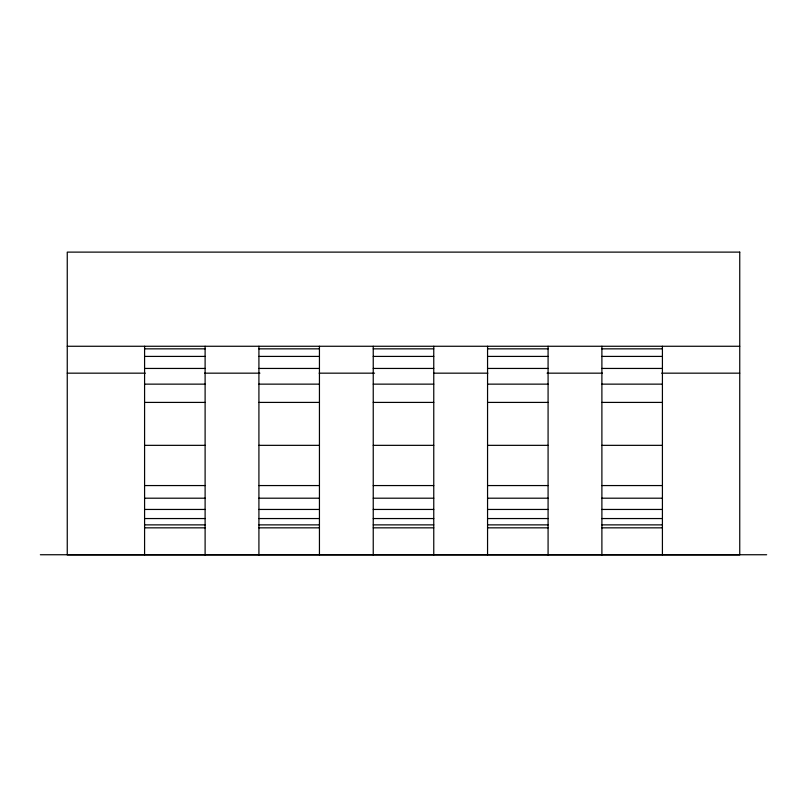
<?xml version="1.0" encoding="UTF-8"?>
<svg xmlns="http://www.w3.org/2000/svg" width="807" height="807" viewBox="0 0 807 807"><rect width="100%" height="100%" fill="white"/><g stroke="black" fill="none" stroke-linecap="round" stroke-linejoin="round"><path stroke-width="1.21" d="M67.253 346.264L739.747 346.264M144.584 348.846L205.109 348.846M258.916 348.846L319.441 348.846M373.238 348.846L433.762 348.846M487.559 348.846L548.084 348.846M601.891 348.846L662.416 348.846M144.584 356.412L205.109 356.412M258.916 356.412L319.441 356.412M373.238 356.412L433.762 356.412M487.559 356.412L548.084 356.412M601.891 356.412L662.416 356.412M144.584 368.446L205.109 368.446M258.916 368.446L319.441 368.446M373.238 368.446L433.762 368.446M487.559 368.446L548.084 368.446M601.891 368.446L662.416 368.446M67.253 373.167L145.331 373.167M204.524 373.167L259.935 373.167M319.118 373.167L374.539 373.167M433.722 373.167L487.882 373.167M547.065 373.167L602.476 373.167M661.669 373.167L739.747 373.167M144.584 384.142L205.109 384.142M258.916 384.142L319.441 384.142M373.238 384.142L433.762 384.142M487.559 384.142L548.084 384.142M601.891 384.142L662.416 384.142M144.584 402.411L205.109 402.411M258.916 402.411L319.441 402.411M373.238 402.411L433.762 402.411M487.559 402.411L548.084 402.411M601.891 402.411L662.416 402.411M144.584 445.343L205.109 445.343M258.916 445.343L319.441 445.343M373.238 445.343L433.762 445.343M487.559 445.343L548.084 445.343M601.891 445.343L662.416 445.343M144.584 485.562L205.109 485.562M258.916 485.562L319.441 485.562M373.238 485.562L433.762 485.562M487.559 485.562L548.084 485.562M601.891 485.562L662.416 485.562M144.584 498.201L205.109 498.201M258.916 498.201L319.441 498.201M373.238 498.201L433.762 498.201M487.559 498.201L548.084 498.201M601.891 498.201L662.416 498.201M144.584 509.449L205.109 509.449M258.916 509.449L319.441 509.449M373.238 509.449L433.762 509.449M487.559 509.449L548.084 509.449M601.891 509.449L662.416 509.449M144.584 518.548L205.109 518.548M258.916 518.548L319.441 518.548M373.238 518.548L433.762 518.548M487.559 518.548L548.084 518.548M601.891 518.548L662.416 518.548M144.584 524.873L205.109 524.873M258.916 524.873L319.441 524.873M373.238 524.873L433.762 524.873M487.559 524.873L548.084 524.873M601.891 524.873L662.416 524.873M144.584 527.839L205.109 527.839M258.916 527.839L319.441 527.839M373.238 527.839L433.762 527.839M487.559 527.839L548.084 527.839M601.891 527.839L662.416 527.839M40.35 554.742L766.65 554.742M662.416 346.264L662.416 554.883M601.891 346.264L601.891 554.883M548.084 346.264L548.084 554.883M487.559 346.264L487.559 554.883M433.762 346.264L433.762 554.883M373.238 346.264L373.238 554.883M319.441 346.264L319.441 554.883M258.916 346.264L258.916 554.883M205.109 346.264L205.109 554.883M144.584 346.264L144.584 554.883M739.747 252.117L67.253 252.117L67.253 554.883L739.747 554.883L739.747 252.117"/></g></svg>
